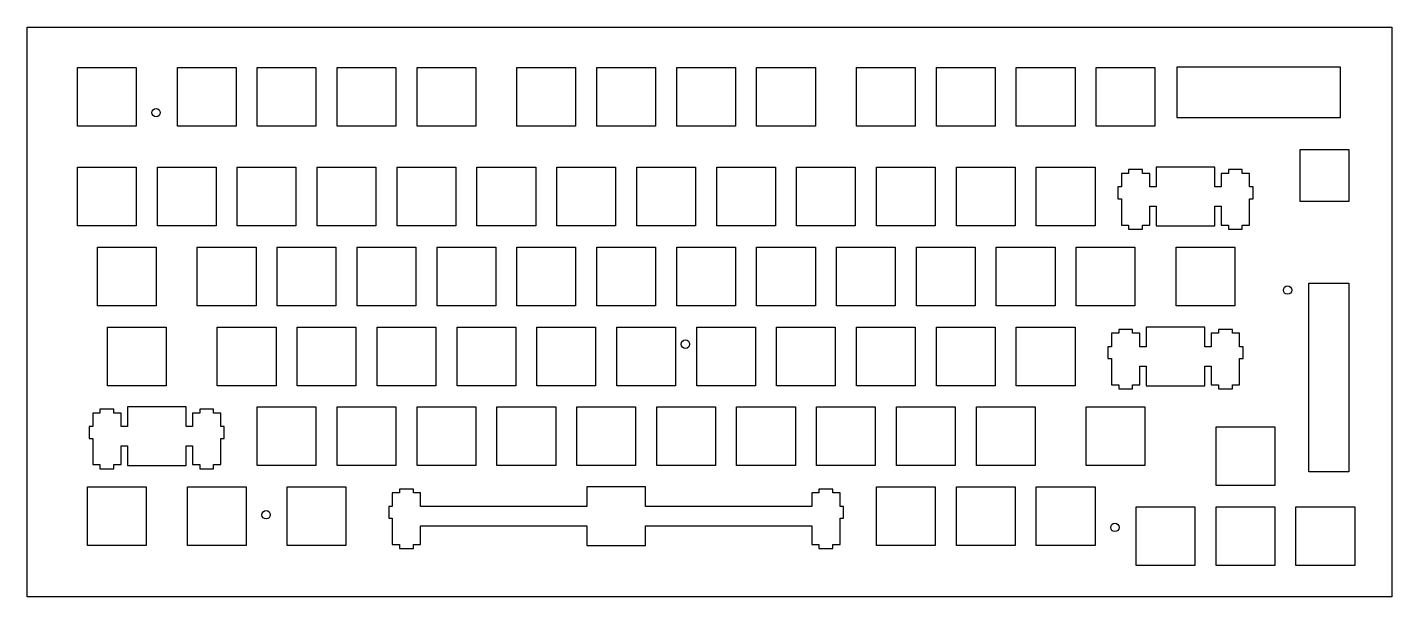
# Model space of a CAD drawing. Header units: millimetres. Extents: x 0 to 325, y 0 to 136.
import ezdxf

# ---------------------------------------------------------------- set-up
doc = ezdxf.new("R2010")
doc.units = ezdxf.units.MM
doc.layers.get('0').update_dxf_attribs({"linetype": 'CONTINUOUS'})

msp = doc.modelspace()

# ---------------------------------------------------------------- linework, layer by layer
msp.add_line((325.4, 136.077), (325.4, 126.567))
for points in [[(325.4, 136.077), (325.4, 0.271473), (0.095085, 0.271473), (0.095085, 136.077)], [(12.0592, 126.503), (26.0601, 126.503), (26.0601, 112.503), (12.0592, 112.503)], [(35.8719, 126.503), (49.8711, 126.503), (49.8711, 112.503), (35.8719, 112.503)], [(54.9219, 126.503), (68.9211, 126.503), (68.9211, 112.503), (54.9219, 112.503)], [(73.9719, 126.503), (87.9711, 126.503), (87.9711, 112.503), (73.9719, 112.503)], [(93.0219, 112.503), (93.0219, 126.503), (107.021, 126.503), (107.021, 112.503)], [(130.835, 112.503), (116.834, 112.503), (116.834, 126.503), (130.835, 126.503)], [(149.885, 112.503), (135.884, 112.503), (135.884, 126.503), (149.885, 126.503)], [(154.934, 126.503), (168.935, 126.503), (168.935, 112.503), (154.934, 112.503)], [(187.985, 112.503), (173.984, 112.503), (173.984, 126.503), (187.985, 126.503)], [(197.797, 112.503), (197.797, 126.503), (211.796, 126.503), (211.796, 112.503)], [(216.847, 126.503), (230.846, 126.503), (230.846, 112.503), (216.847, 112.503)], [(249.896, 126.503), (249.896, 112.503), (235.897, 112.503), (235.897, 126.503)], [(268.946, 112.503), (254.945, 112.503), (254.945, 126.503), (268.946, 126.503)], [(274.2, 114.567), (313.2, 114.567), (313.2, 126.567), (274.2, 126.567)], [(315.28185, 94.577), (315.28185, 106.827), (303.53185, 106.827), (303.53185, 94.577)], [(12.0592, 88.6905), (12.0592, 102.691), (26.0601, 102.691), (26.0601, 88.6905)], [(31.1092, 88.6905), (31.1092, 102.691), (45.11, 102.691), (45.11, 88.6905)], [(64.16, 102.691), (64.16, 88.6905), (50.1594, 88.6905), (50.1594, 102.691)], [(69.2094, 88.6905), (69.2094, 102.691), (83.21, 102.691), (83.21, 88.6905)], [(102.259, 88.6905), (88.2579, 88.6905), (88.2579, 102.691), (102.259, 102.691)], [(121.309, 88.6905), (107.308, 88.6905), (107.308, 102.691), (121.309, 102.691)], [(140.36, 102.691), (140.36, 88.6905), (126.359, 88.6905), (126.359, 102.691)], [(159.41, 102.691), (159.41, 88.6905), (145.409, 88.6905), (145.409, 102.691)], [(164.459, 102.691), (178.46, 102.691), (178.46, 88.6905), (164.459, 88.6905)], [(183.509, 102.691), (197.51, 102.691), (197.51, 88.6905), (183.509, 88.6905)], [(202.559, 88.6905), (202.559, 102.691), (216.56, 102.691), (216.56, 88.6905)], [(235.61, 88.6905), (221.609, 88.6905), (221.609, 102.691), (235.61, 102.691)], [(240.659, 102.691), (254.66, 102.691), (254.66, 88.6905), (240.659, 88.6905)], [(262.684, 102.14), (262.684, 101.221), (260.959, 101.221), (260.959, 97.9911), (260.135, 97.9911), (260.135, 95.1907), (260.959, 95.1907), (260.959, 88.9208), (262.684, 88.9208), (262.684, 87.9408), (265.985, 87.9408), (265.985, 88.9208), (267.71, 88.9208), (267.71, 93.3909), (269.234, 93.3909), (269.234, 88.6905), (283.235, 88.6905), (283.235, 93.3909), (284.759, 93.3909), (284.759, 88.9208), (286.484, 88.9208), (286.484, 87.9408), (289.785, 87.9408), (289.785, 88.9208), (291.509, 88.9208), (291.509, 95.1907), (292.334, 95.1907), (292.334, 97.9911), (291.509, 97.9911), (291.509, 101.221), (289.785, 101.221), (289.785, 102.14), (286.484, 102.14), (286.484, 101.221), (284.759, 101.221), (284.759, 97.9911), (283.235, 97.9911), (283.235, 102.691), (269.234, 102.691), (269.234, 97.9911), (267.71, 97.9911), (267.71, 101.221), (265.985, 101.221), (265.985, 102.14)], [(30.8212, 83.6415), (30.8212, 69.6405), (16.8217, 69.6405), (16.8217, 83.6415)], [(54.635, 83.6415), (54.635, 69.6405), (40.6344, 69.6405), (40.6344, 83.6415)], [(59.6844, 69.6405), (59.6844, 83.6415), (73.685, 83.6415), (73.685, 69.6405)], [(92.735, 83.6415), (92.735, 69.6405), (78.7344, 69.6405), (78.7344, 83.6415)], [(97.7844, 83.6415), (111.785, 83.6415), (111.785, 69.6405), (97.7844, 69.6405)], [(130.835, 83.6415), (130.835, 69.6405), (116.834, 69.6405), (116.834, 83.6415)], [(135.884, 83.6415), (149.885, 83.6415), (149.885, 69.6405), (135.884, 69.6405)], [(154.934, 69.6405), (154.934, 83.6415), (168.935, 83.6415), (168.935, 69.6405)], [(173.984, 83.6415), (187.985, 83.6415), (187.985, 69.6405), (173.984, 69.6405)], [(193.034, 83.6415), (207.035, 83.6415), (207.035, 69.6405), (193.034, 69.6405)], [(212.084, 83.6415), (226.085, 83.6415), (226.085, 69.6405), (212.084, 69.6405)], [(245.135, 69.6405), (231.134, 69.6405), (231.134, 83.6415), (245.135, 83.6415)], [(250.184, 83.6415), (264.185, 83.6415), (264.185, 69.6405), (250.184, 69.6405)], [(273.997, 69.6405), (273.997, 83.6415), (287.996, 83.6415), (287.996, 69.6405)], [(305.65, 30.021473), (305.65, 75.021473), (315.15, 75.021473), (315.15, 30.021473)], [(19.203, 50.5905), (19.203, 64.5915), (33.2025, 64.5915), (33.2025, 50.5905)], [(59.3961, 50.5905), (45.3969, 50.5905), (45.3969, 64.5915), (59.3961, 64.5915)], [(64.4469, 64.5915), (78.4461, 64.5915), (78.4461, 50.5905), (64.4469, 50.5905)], [(97.4961, 64.5915), (97.4961, 50.5905), (83.4969, 50.5905), (83.4969, 64.5915)], [(116.546, 50.5905), (102.547, 50.5905), (102.547, 64.5915), (116.546, 64.5915)], [(135.596, 64.5915), (135.596, 50.5905), (121.597, 50.5905), (121.597, 64.5915)], [(154.646, 50.5905), (140.647, 50.5905), (140.647, 64.5915), (154.646, 64.5915)], [(173.696, 50.5905), (159.697, 50.5905), (159.697, 64.5915), (173.696, 64.5915)], [(192.746, 50.5905), (178.747, 50.5905), (178.747, 64.5915), (192.746, 64.5915)], [(211.796, 50.5905), (197.797, 50.5905), (197.797, 64.5915), (211.796, 64.5915)], [(230.846, 50.5905), (216.847, 50.5905), (216.847, 64.5915), (230.846, 64.5915)], [(235.897, 50.5905), (235.897, 64.5915), (249.896, 64.5915), (249.896, 50.5905)], [(263.602, 49.8408), (263.602, 50.8208), (265.327, 50.8208), (265.327, 55.2909), (266.853, 55.2909), (266.853, 50.5905), (280.852, 50.5905), (280.852, 55.2909), (282.378, 55.2909), (282.378, 50.8208), (284.102, 50.8208), (284.102, 49.8408), (287.402, 49.8408), (287.402, 50.8208), (289.127, 50.8208), (289.127, 57.0907), (289.953, 57.0907), (289.953, 59.8911), (289.127, 59.8911), (289.127, 63.1211), (287.402, 63.1211), (287.402, 64.0401), (284.102, 64.0401), (284.102, 63.1211), (282.378, 63.1211), (282.378, 59.8911), (280.852, 59.8911), (280.852, 64.5915), (266.853, 64.5915), (266.853, 59.8911), (265.327, 59.8911), (265.327, 63.1211), (263.602, 63.1211), (263.602, 64.0401), (260.303, 64.0401), (260.303, 63.1211), (258.578, 63.1211), (258.578, 59.8911), (257.753, 59.8911), (257.753, 57.0907), (258.578, 57.0907), (258.578, 50.8208), (260.303, 50.8208), (260.303, 49.8408)], [(22.44, 36.2409), (23.9655, 36.2409), (23.9655, 31.5406), (37.9649, 31.5406), (37.9649, 36.2409), (39.4903, 36.2409), (39.4903, 31.7707), (41.2157, 31.7707), (41.2157, 30.7909), (44.5163, 30.7909), (44.5163, 31.7707), (46.24, 31.7707), (46.24, 38.0407), (47.0655, 38.0407), (47.0655, 40.8411), (46.24, 40.8411), (46.24, 44.0711), (44.5163, 44.0711), (44.5163, 44.9901), (41.2157, 44.9901), (41.2157, 44.0711), (39.4903, 44.0711), (39.4903, 40.8411), (37.9649, 40.8411), (37.9649, 45.5415), (23.9655, 45.5415), (23.9655, 40.8411), (22.44, 40.8411), (22.44, 44.0711), (20.7161, 44.0711), (20.7161, 44.9901), (17.4157, 44.9901), (17.4157, 44.0711), (15.6904, 44.0711), (15.6904, 40.8411), (14.8649, 40.8411), (14.8649, 38.0407), (15.6904, 38.0407), (15.6904, 31.7707), (17.4157, 31.7707), (17.4157, 30.7909), (20.7161, 30.7909), (20.7161, 31.7707), (22.44, 31.7707)], [(68.9211, 31.5406), (54.9219, 31.5406), (54.9219, 45.5415), (68.9211, 45.5415)], [(87.9711, 31.5406), (73.9719, 31.5406), (73.9719, 45.5415), (87.9711, 45.5415)], [(107.021, 45.5415), (107.021, 31.5406), (93.0219, 31.5406), (93.0219, 45.5415)], [(126.071, 45.5415), (126.071, 31.5406), (112.072, 31.5406), (112.072, 45.5415)], [(145.121, 31.5406), (131.122, 31.5406), (131.122, 45.5415), (145.121, 45.5415)], [(164.171, 31.5406), (150.172, 31.5406), (150.172, 45.5415), (164.171, 45.5415)], [(183.221, 45.5415), (183.221, 31.5406), (169.222, 31.5406), (169.222, 45.5415)], [(188.272, 31.5406), (188.272, 45.5415), (202.271, 45.5415), (202.271, 31.5406)], [(221.321, 45.5415), (221.321, 31.5406), (207.322, 31.5406), (207.322, 45.5415)], [(226.372, 31.5406), (226.372, 45.5415), (240.371, 45.5415), (240.371, 31.5406)], [(252.566, 45.5415), (266.565, 45.5415), (266.565, 31.5406), (252.566, 31.5406)], [(283.522, 26.7781), (283.522, 40.7776), (297.521, 40.7776), (297.521, 26.7781)], [(28.44, 12.4919), (14.4405, 12.4919), (14.4405, 26.4914), (28.44, 26.4914)], [(52.2524, 26.4914), (52.2524, 12.4919), (38.2531, 12.4919), (38.2531, 26.4914)], [(62.0656, 12.4919), (62.0656, 26.4914), (76.0649, 26.4914), (76.0649, 12.4919)], [(93.8773, 17.191), (133.503, 17.191), (133.503, 12.4919), (147.502, 12.4919), (147.502, 17.191), (187.128, 17.191), (187.128, 12.7207), (188.852, 12.7207), (188.852, 11.7423), (192.152, 11.7423), (192.152, 12.7207), (193.877, 12.7207), (193.877, 18.9907), (194.703, 18.9907), (194.703, 21.7909), (193.877, 21.7909), (193.877, 25.021), (192.152, 25.021), (192.152, 25.9402), (188.852, 25.9402), (188.852, 25.021), (187.128, 25.021), (187.128, 21.7909), (147.502, 21.7909), (147.502, 26.4914), (133.503, 26.4914), (133.503, 21.7909), (93.8773, 21.7909), (93.8773, 25.021), (92.1523, 25.021), (92.1523, 25.9402), (88.8531, 25.9402), (88.8531, 25.021), (87.128, 25.021), (87.128, 21.7909), (86.3025, 21.7909), (86.3025, 18.9907), (87.128, 18.9907), (87.128, 12.7207), (88.8531, 12.7207), (88.8531, 11.7423), (92.1523, 11.7423), (92.1523, 12.7207), (93.8773, 12.7207)], [(202.559, 12.4919), (202.559, 26.4914), (216.56, 26.4914), (216.56, 12.4919)], [(235.61, 12.4919), (221.609, 12.4919), (221.609, 26.4914), (235.61, 26.4914)], [(254.66, 26.4914), (254.66, 12.4919), (240.659, 12.4919), (240.659, 26.4914)], [(278.471, 21.7275), (278.471, 7.72806), (264.472, 7.72806), (264.472, 21.7275)], [(297.521, 7.72806), (283.522, 7.72806), (283.522, 21.7275), (297.521, 21.7275)], [(302.572, 7.72806), (302.572, 21.7275), (316.571, 21.7275), (316.571, 7.72806)]]:
    msp.add_lwpolyline(points, close=True)
for centre in [(30.809624, 115.720549), (300.569885, 73.407247), (157.000002, 60.500001), (57.026916, 19.825778), (259.399994, 16.8)]:
    msp.add_circle(centre, 1)

doc.saveas('drawing.dxf')
